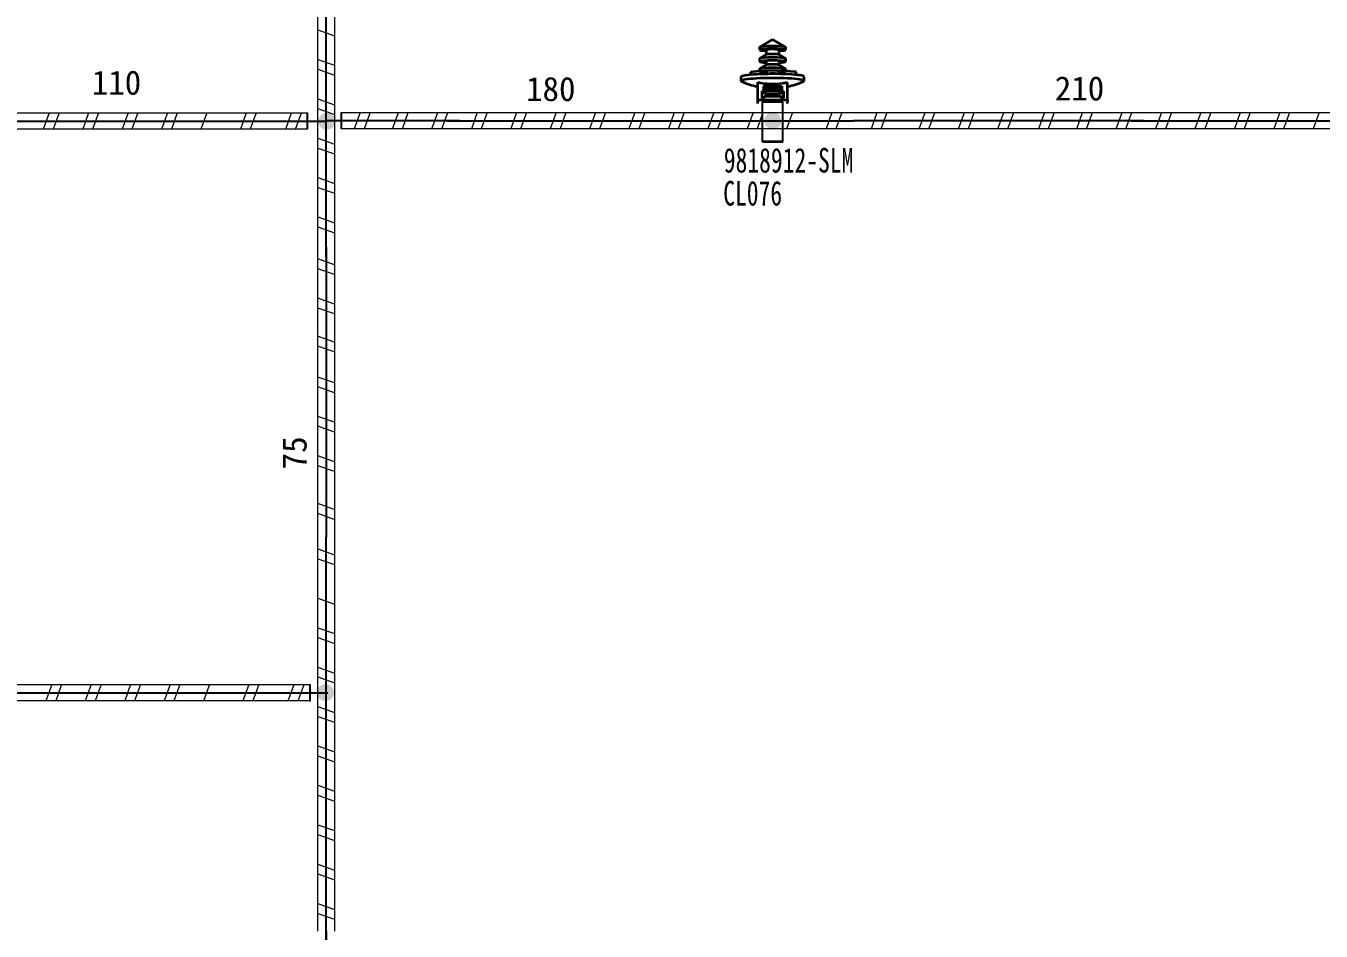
# Model space of a CAD drawing. Header units: millimetres. Extents: x 17 to 3784, y 12 to 1382.
# Drawn here: x 1144.3 to 1221.7, y 711.2 to 765.3 of the extents above; entities that cross this region are included whole.
import ezdxf

# ---------------------------------------------------------------- set-up
doc = ezdxf.new("R2010")
doc.units = ezdxf.units.MM
doc.layers.add('ENT', color=7, linetype='Continuous', lineweight=18)
doc.layers.add('粗实线层', color=7, linetype='Continuous', lineweight=35)
doc.styles.add('FangSong_GB2312_Style', font='simfang.ttf')
doc.styles.add('foton', font='', dxfattribs={"width": 0.7})
doc.styles.get('foton').set_extended_font_data('宋体')

msp = doc.modelspace()

# ---------------------------------------------------------------- hatches: boundary and pattern name
h = msp.add_hatch(color=0)
edge = h.paths.add_edge_path(flags=0)
edge.add_arc((1162.287, 759.571), 0.507, 180, 540)
h = msp.add_hatch(color=0)
edge = h.paths.add_edge_path(flags=0)
edge.add_arc((1188.932, 759.603), 0.507, 180, 540)
h = msp.add_hatch(color=0)
edge = h.paths.add_edge_path(flags=0)
edge.add_arc((1162.215, 725.431), 0.507, 180, 540)

# ---------------------------------------------------------------- linework, layer by layer
at = {"color": 0, "lineweight": 35, "ltscale": 0.017883}
for p, q in [((1188.145, 763.996), (1188.145, 763.838)), ((1189.695, 763.996), (1189.695, 763.838))]:
    msp.add_line(p, q, dxfattribs=at)
at = {"color": 0, "lineweight": 35, "ltscale": 0.10061}
msp.add_line((1188.92, 764.46), (1188.153, 764.006), dxfattribs=at)
at = {"color": 0, "lineweight": 35, "ltscale": 0.032245}
for p, q in [((1188.539, 763.838), (1188.539, 763.552)), ((1189.301, 763.838), (1189.301, 763.552))]:
    msp.add_line(p, q, dxfattribs=at)
at = {"color": 0, "lineweight": 35, "ltscale": 0.100609}
msp.add_line((1188.92, 764.46), (1189.687, 764.006), dxfattribs=at)
at = {"color": 0, "lineweight": 35, "ltscale": 0.019769}
for p, q in [((1188.145, 763.313), (1188.145, 763.138)), ((1189.695, 763.313), (1189.695, 763.138))]:
    msp.add_line(p, q, dxfattribs=at)
at = {"color": 0, "lineweight": 35, "ltscale": 0.051179}
for p, q in [((1188.543, 763.554), (1188.153, 763.323)), ((1189.297, 763.554), (1189.687, 763.323))]:
    msp.add_line(p, q, dxfattribs=at)
at = {"color": 0, "lineweight": 35, "ltscale": 0.029858}
for p, q in [((1188.539, 763.197), (1188.539, 762.933)), ((1189.301, 763.197), (1189.301, 762.933))]:
    msp.add_line(p, q, dxfattribs=at)
at = {"color": 0, "lineweight": 35, "ltscale": 0.027679}
for p, q in [((1187.037, 761.987), (1187.037, 762.233)), ((1190.803, 761.987), (1190.803, 762.233))]:
    msp.add_line(p, q, dxfattribs=at)
at = {"color": 0, "lineweight": 35, "ltscale": 0.018536}
msp.add_line((1188.145, 762.694), (1188.145, 762.53), dxfattribs=at)
at = {"color": 0, "lineweight": 35, "ltscale": 0.051178}
msp.add_line((1188.543, 762.935), (1188.153, 762.704), dxfattribs=at)
at = {"color": 0, "lineweight": 35, "ltscale": 0.02207}
for p, q in [((1188.539, 762.589), (1188.539, 762.393)), ((1189.301, 762.589), (1189.301, 762.393))]:
    msp.add_line(p, q, dxfattribs=at)
at = {"color": 0, "lineweight": 35, "ltscale": 0.051177}
msp.add_line((1189.297, 762.935), (1189.687, 762.704), dxfattribs=at)
at = {"color": 0, "lineweight": 35, "ltscale": 0.01853}
msp.add_line((1189.695, 762.694), (1189.695, 762.53), dxfattribs=at)
at = {"color": 0, "lineweight": 35, "ltscale": 0.113794}
msp.add_line((1188.03, 761.642), (1188.03, 760.634), dxfattribs=at)
at = {"color": 0, "lineweight": 35, "ltscale": 0.120856}
for p, q in [((1188.038, 760.827), (1188.038, 761.898)), ((1189.81, 760.827), (1189.81, 761.897))]:
    msp.add_line(p, q, dxfattribs=at)
at = {"color": 0, "lineweight": 35, "ltscale": 0.032379}
msp.add_line((1188.371, 761.666), (1188.371, 761.379), dxfattribs=at)
at = {"color": 0, "lineweight": 35, "ltscale": 0.124999}
msp.add_line((1188.371, 761.666), (1189.478, 761.665), dxfattribs=at)
at = {"color": 0, "lineweight": 35, "ltscale": 0.012045}
msp.add_line((1188.371, 761.473), (1188.477, 761.473), dxfattribs=at)
at = {"color": 0, "lineweight": 35, "ltscale": 0.004356}
msp.add_line((1188.478, 761.588), (1188.476, 761.55), dxfattribs=at)
at = {"color": 0, "lineweight": 35, "ltscale": 0.023842}
msp.add_line((1188.476, 761.55), (1188.479, 761.339), dxfattribs=at)
at = {"color": 0, "lineweight": 35, "ltscale": 0.1}
for p, q in [((1189.364, 761.588), (1188.478, 761.588)), ((1189.367, 761.194), (1188.481, 761.194))]:
    msp.add_line(p, q, dxfattribs=at)
at = {"color": 0, "lineweight": 35, "ltscale": 0.010273}
msp.add_line((1188.479, 761.497), (1188.478, 761.588), dxfattribs=at)
at = {"color": 0, "lineweight": 35, "ltscale": 0.001513}
msp.add_line((1188.482, 761.504), (1188.48, 761.491), dxfattribs=at)
at = {"color": 0, "lineweight": 35, "ltscale": 0.099998}
for p, q in [((1189.368, 761.504), (1188.482, 761.504)), ((1189.368, 761.394), (1188.482, 761.394))]:
    msp.add_line(p, q, dxfattribs=at)
at = {"color": 0, "lineweight": 35, "ltscale": 0.012451}
for p, q in [((1188.482, 761.394), (1188.482, 761.504)), ((1189.368, 761.394), (1189.368, 761.504)), ((1188.415, 760.96), (1188.415, 761.07)), ((1189.434, 760.959), (1189.434, 761.069))]:
    msp.add_line(p, q, dxfattribs=at)
at = {"color": 0, "lineweight": 35, "ltscale": 0.009468}
msp.add_line((1189.365, 761.504), (1189.364, 761.588), dxfattribs=at)
at = {"color": 0, "lineweight": 35, "ltscale": 0.01149}
msp.add_line((1189.368, 761.472), (1189.47, 761.472), dxfattribs=at)
at = {"color": 0, "lineweight": 35, "ltscale": 0.021804}
for p, q in [((1189.47, 761.472), (1189.478, 761.665)), ((1188.038, 760.827), (1188.03, 760.634)), ((1188.362, 761.186), (1188.371, 761.379)), ((1189.47, 761.185), (1189.478, 761.378)), ((1189.558, 761.185), (1189.567, 761.378)), ((1189.81, 760.827), (1189.802, 760.634))]:
    msp.add_line(p, q, dxfattribs=at)
at = {"color": 0, "lineweight": 35, "ltscale": 0.032373}
for p, q in [((1189.47, 761.472), (1189.47, 761.185)), ((1189.478, 761.665), (1189.478, 761.378))]:
    msp.add_line(p, q, dxfattribs=at)
at = {"color": 0, "lineweight": 35, "ltscale": 0.199999}
msp.add_line((1189.81, 760.827), (1188.038, 760.827), dxfattribs=at)
at = {"color": 0, "lineweight": 35, "ltscale": 0.047321}
for p, q in [((1188.282, 761.379), (1188.282, 760.96)), ((1189.567, 761.378), (1189.567, 760.959))]:
    msp.add_line(p, q, dxfattribs=at)
at = {"color": 0, "lineweight": 35, "ltscale": 0.010001}
for p, q in [((1188.371, 761.379), (1188.282, 761.379)), ((1189.567, 761.378), (1189.478, 761.378))]:
    msp.add_line(p, q, dxfattribs=at)
at = {"color": 0, "lineweight": 35, "ltscale": 0.009064}
msp.add_line((1188.362, 761.186), (1188.282, 761.186), dxfattribs=at)
at = {"color": 0, "lineweight": 35, "ltscale": 0.015}
msp.add_line((1188.282, 760.96), (1188.415, 760.96), dxfattribs=at)
at = {"color": 0}
for p, q in [((1188.311, 758.35), (1188.312, 760.74)), ((1189.534, 758.35), (1189.53, 760.74))]:
    msp.add_line(p, q, dxfattribs=at)
at = {"color": 0, "lineweight": 35, "ltscale": 0.137499}
for p, q in [((1189.53, 760.74), (1188.312, 760.74)), ((1189.534, 758.35), (1188.311, 758.35))]:
    msp.add_line(p, q, dxfattribs=at)
at = {"color": 0, "lineweight": 35, "ltscale": 0.012463}
msp.add_line((1188.41, 760.96), (1188.415, 761.07), dxfattribs=at)
at = {"color": 0, "lineweight": 35, "ltscale": 0.114999}
msp.add_line((1188.415, 761.07), (1189.434, 761.069), dxfattribs=at)
at = {"color": 0, "lineweight": 35, "ltscale": 0.002853}
msp.add_line((1188.479, 761.33), (1188.48, 761.356), dxfattribs=at)
at = {"color": 0, "lineweight": 35, "ltscale": 0.018183}
msp.add_line((1188.48, 761.356), (1188.481, 761.194), dxfattribs=at)
at = {"color": 0, "lineweight": 35, "ltscale": 0.002181}
for p, q in [((1188.481, 761.375), (1188.482, 761.394)), ((1189.367, 761.375), (1189.368, 761.394))]:
    msp.add_line(p, q, dxfattribs=at)
at = {"color": 0, "lineweight": 35, "ltscale": 0.019922}
for p, q in [((1188.481, 761.198), (1188.481, 761.375)), ((1189.367, 761.198), (1189.367, 761.375))]:
    msp.add_line(p, q, dxfattribs=at)
at = {"color": 0, "lineweight": 35, "ltscale": 0.099999}
for p, q in [((1189.367, 761.375), (1188.481, 761.375)), ((1189.367, 761.198), (1188.481, 761.198))]:
    msp.add_line(p, q, dxfattribs=at)
at = {"color": 0, "lineweight": 35, "ltscale": 0.000439867}
msp.add_line((1188.481, 761.194), (1188.481, 761.198), dxfattribs=at)
at = {"color": 0, "lineweight": 35, "ltscale": 0.000439834}
msp.add_line((1189.367, 761.194), (1189.367, 761.198), dxfattribs=at)
at = {"color": 0, "lineweight": 35, "ltscale": 0.014999}
msp.add_line((1189.434, 760.959), (1189.567, 760.959), dxfattribs=at)
at = {"color": 0, "lineweight": 35, "ltscale": 0.01}
msp.add_line((1189.558, 761.185), (1189.47, 761.185), dxfattribs=at)
at = {"color": 0, "lineweight": 35, "ltscale": 0.025537}
msp.add_line((1189.558, 761.185), (1189.558, 760.959), dxfattribs=at)
for p, q in [((1161.118, 760.073), (1161.118, 759.096)), ((1163.152, 760.11), (1163.152, 759.121)), ((1161.285, 725.919), (1161.285, 724.906))]:
    msp.add_line(p, q)
at = {"color": 7, "linetype": 'Continuous', "lineweight": 25}
for points in [[(1162.252, 751.451), (1162.252, 778.074)], [(1134.476, 759.582), (1162.23, 759.582)], [(1170.225, 759.606), (1162.31, 759.606)], [(1169.466, 759.606), (1193.762, 759.606)], [(1211.102, 759.606), (1193.762, 759.606)], [(1210.345, 759.604), (1234.641, 759.604)], [(1162.252, 752.064), (1162.252, 734.724)], [(1162.252, 710.428), (1162.252, 734.724)], [(1134.63, 725.42), (1162.359, 725.42)], [(1162.25, 711.185), (1162.25, 693.845)]]:
    msp.add_lwpolyline(points, dxfattribs=at)
at = {"color": 7, "linetype": 'Continuous', "lineweight": 13}
for points in [[(1162.252, 775.748), (1162.252, 752.237)], [(1158.772, 759.582), (1135.262, 759.582)], [(1170.217, 759.606), (1163.123, 759.606)], [(1193.762, 759.606), (1170.251, 759.606)], [(1211.093, 759.606), (1193.762, 759.606)], [(1234.641, 759.604), (1211.13, 759.604)], [(1162.252, 752.055), (1162.252, 734.724)], [(1162.252, 734.724), (1162.252, 711.213)], [(1158.926, 725.42), (1135.416, 725.42)]]:
    msp.add_lwpolyline(points, dxfattribs=at)
at = {"color": 7, "linetype": 'Continuous', "lineweight": 0}
for points in [[(1161.763, 763.976), (1161.762, 766.33)], [(1162.742, 766.33), (1162.743, 763.976)], [(1161.762, 765.035), (1162.743, 764.682)], [(1161.763, 761.621), (1161.762, 763.976)], [(1162.742, 763.976), (1162.743, 761.621)], [(1161.762, 763.27), (1162.743, 762.916)], [(1161.762, 762.681), (1162.743, 762.328)], [(1161.763, 759.267), (1161.762, 761.621)], [(1162.742, 761.621), (1162.743, 759.267)], [(1161.762, 760.915), (1162.743, 760.562)], [(1142.292, 760.072), (1144.646, 760.073)], [(1144.646, 760.072), (1147.001, 760.073)], [(1145.706, 760.073), (1145.353, 759.092)], [(1146.294, 760.073), (1145.941, 759.092)], [(1147.001, 760.072), (1149.355, 760.073)], [(1148.06, 760.073), (1147.707, 759.092)], [(1148.649, 760.073), (1148.295, 759.092)], [(1149.355, 760.072), (1151.709, 760.073)], [(1150.414, 760.073), (1150.061, 759.092)], [(1151.003, 760.073), (1150.65, 759.092)], [(1151.709, 760.072), (1154.064, 760.073)], [(1152.769, 760.073), (1152.416, 759.092)], [(1153.357, 760.073), (1153.004, 759.092)], [(1154.064, 760.072), (1156.418, 760.073)], [(1155.123, 760.073), (1154.77, 759.092)], [(1156.418, 760.072), (1158.772, 760.073)], [(1157.477, 760.073), (1157.124, 759.092)], [(1158.066, 760.073), (1157.714, 759.092)], [(1158.772, 760.073), (1161.127, 760.073)], [(1159.832, 759.104), (1160.186, 760.085)], [(1160.421, 759.104), (1160.774, 760.085)], [(1161.762, 760.327), (1162.743, 759.973)], [(1163.156, 760.097), (1165.51, 760.097)], [(1163.95, 759.135), (1164.303, 760.116)], [(1164.539, 759.135), (1164.892, 760.116)], [(1165.51, 760.097), (1167.865, 760.097)], [(1166.217, 759.116), (1166.57, 760.097)], [(1166.805, 759.116), (1167.159, 760.097)], [(1167.865, 760.097), (1170.219, 760.097)], [(1168.571, 759.116), (1168.924, 760.097)], [(1169.16, 759.116), (1169.513, 760.097)], [(1170.218, 760.096), (1172.573, 760.097)], [(1171.278, 760.097), (1170.925, 759.116)], [(1171.866, 760.097), (1171.513, 759.116)], [(1172.573, 760.096), (1174.927, 760.097)], [(1173.632, 760.097), (1173.279, 759.116)], [(1174.221, 760.097), (1173.868, 759.116)], [(1174.927, 760.096), (1177.281, 760.097)], [(1175.987, 760.097), (1175.633, 759.116)], [(1176.575, 760.097), (1176.222, 759.116)], [(1177.281, 760.096), (1179.636, 760.097)], [(1178.341, 760.097), (1177.988, 759.116)], [(1178.93, 760.097), (1178.576, 759.116)], [(1179.636, 760.096), (1181.99, 760.097)], [(1180.695, 760.097), (1180.342, 759.116)], [(1181.284, 760.097), (1180.931, 759.116)], [(1181.99, 760.096), (1184.345, 760.097)], [(1183.05, 760.097), (1182.696, 759.116)], [(1183.638, 760.097), (1183.285, 759.116)], [(1184.345, 760.096), (1186.699, 760.097)], [(1185.404, 760.097), (1185.051, 759.116)], [(1185.993, 760.097), (1185.639, 759.116)], [(1186.699, 760.096), (1189.053, 760.097)], [(1187.758, 760.097), (1187.405, 759.116)], [(1188.347, 760.097), (1187.994, 759.116)], [(1189.053, 760.096), (1191.408, 760.097)], [(1190.113, 760.097), (1189.76, 759.116)], [(1191.408, 760.096), (1193.762, 760.097)], [(1192.467, 760.097), (1192.114, 759.116)], [(1193.056, 760.097), (1192.704, 759.116)], [(1193.762, 760.097), (1196.116, 760.097)], [(1194.822, 759.128), (1195.175, 760.109)], [(1195.411, 759.128), (1195.764, 760.109)], [(1195.962, 760.097), (1199.324, 760.097)], [(1197.676, 759.116), (1198.029, 760.097)], [(1198.265, 759.116), (1198.618, 760.097)], [(1199.324, 760.097), (1201.678, 760.097)], [(1200.03, 759.116), (1200.384, 760.097)], [(1200.619, 759.116), (1200.972, 760.097)], [(1201.678, 760.097), (1204.033, 760.097)], [(1202.385, 759.116), (1202.738, 760.097)], [(1202.973, 759.116), (1203.327, 760.097)], [(1204.033, 760.097), (1206.387, 760.097)], [(1204.827, 759.135), (1205.18, 760.116)], [(1205.415, 759.135), (1205.768, 760.116)], [(1206.387, 760.097), (1208.742, 760.097)], [(1207.093, 759.116), (1207.447, 760.097)], [(1207.682, 759.116), (1208.035, 760.097)], [(1208.742, 760.097), (1211.096, 760.097)], [(1209.448, 759.116), (1209.801, 760.097)], [(1210.036, 759.116), (1210.39, 760.097)], [(1211.098, 760.093), (1213.452, 760.094)], [(1212.157, 760.094), (1211.804, 759.113)], [(1212.746, 760.094), (1212.392, 759.113)], [(1213.452, 760.093), (1215.806, 760.094)], [(1214.511, 760.094), (1214.158, 759.113)], [(1215.1, 760.094), (1214.747, 759.113)], [(1215.806, 760.093), (1218.161, 760.094)], [(1216.866, 760.094), (1216.513, 759.113)], [(1217.454, 760.094), (1217.101, 759.113)], [(1218.161, 760.093), (1220.515, 760.094)], [(1219.22, 760.094), (1218.867, 759.113)], [(1219.809, 760.094), (1219.455, 759.113)], [(1220.515, 760.093), (1222.869, 760.094)], [(1221.574, 760.094), (1221.221, 759.113)], [(1161.763, 756.913), (1161.762, 759.267)], [(1162.742, 759.267), (1162.743, 756.913)], [(1165.51, 759.116), (1163.156, 759.116)], [(1167.865, 759.116), (1165.51, 759.116)], [(1170.219, 759.116), (1167.865, 759.116)], [(1172.573, 759.117), (1170.218, 759.116)], [(1174.927, 759.117), (1172.573, 759.116)], [(1177.281, 759.117), (1174.927, 759.116)], [(1179.636, 759.117), (1177.281, 759.116)], [(1181.99, 759.117), (1179.636, 759.116)], [(1184.345, 759.117), (1181.99, 759.116)], [(1186.699, 759.117), (1184.345, 759.116)], [(1189.053, 759.117), (1186.699, 759.116)], [(1191.408, 759.117), (1189.053, 759.116)], [(1193.762, 759.117), (1191.408, 759.116)], [(1196.116, 759.116), (1193.762, 759.116)], [(1199.324, 759.116), (1195.881, 759.116)], [(1201.678, 759.116), (1199.324, 759.116)], [(1204.033, 759.116), (1201.678, 759.116)], [(1206.387, 759.116), (1204.033, 759.116)], [(1208.742, 759.116), (1206.387, 759.116)], [(1211.096, 759.116), (1208.742, 759.116)], [(1213.452, 759.115), (1211.098, 759.113)], [(1215.806, 759.115), (1213.452, 759.113)], [(1218.161, 759.115), (1215.806, 759.113)], [(1220.515, 759.115), (1218.161, 759.113)], [(1222.869, 759.115), (1220.515, 759.113)], [(1144.646, 759.093), (1142.292, 759.092)], [(1147.001, 759.093), (1144.646, 759.092)], [(1149.355, 759.093), (1147.001, 759.092)], [(1151.709, 759.093), (1149.355, 759.092)], [(1154.064, 759.093), (1151.709, 759.092)], [(1156.418, 759.093), (1154.064, 759.092)], [(1158.772, 759.093), (1156.418, 759.092)], [(1161.127, 759.092), (1158.772, 759.092)], [(1161.762, 758.561), (1162.743, 758.208)], [(1161.762, 757.972), (1162.743, 757.619)], [(1161.763, 754.558), (1161.762, 756.913)], [(1162.742, 756.913), (1162.743, 754.558)], [(1161.762, 756.206), (1162.743, 755.853)], [(1161.762, 755.618), (1162.743, 755.265)], [(1161.763, 752.204), (1161.762, 754.558)], [(1162.742, 754.558), (1162.743, 752.204)], [(1161.762, 753.852), (1162.743, 753.499)], [(1161.762, 753.264), (1162.743, 752.91)], [(1161.762, 749.703), (1161.762, 752.601)], [(1162.743, 752.343), (1162.743, 749.703)], [(1162.743, 750.998), (1161.762, 751.351)], [(1162.743, 750.41), (1161.762, 750.763)], [(1161.762, 747.349), (1161.762, 749.703)], [(1162.743, 749.703), (1162.743, 747.349)], [(1162.743, 748.644), (1161.762, 748.997)], [(1162.743, 748.055), (1161.762, 748.408)], [(1162.723, 746.377), (1161.742, 746.73)], [(1161.762, 744.995), (1161.762, 747.349)], [(1162.743, 747.349), (1162.743, 744.995)], [(1162.723, 745.789), (1161.742, 746.142)], [(1161.762, 742.64), (1161.762, 744.995)], [(1162.743, 744.995), (1162.743, 742.64)], [(1162.743, 743.935), (1161.762, 744.288)], [(1162.743, 743.347), (1161.762, 743.7)], [(1161.762, 740.286), (1161.762, 742.64)], [(1162.743, 742.64), (1162.743, 740.286)], [(1162.743, 741.581), (1161.762, 741.934)], [(1162.743, 740.992), (1161.762, 741.345)], [(1161.762, 736.924), (1161.762, 740.286)], [(1162.743, 740.286), (1162.743, 736.843)], [(1162.743, 739.226), (1161.762, 739.58)], [(1162.743, 738.638), (1161.762, 738.991)], [(1162.731, 736.372), (1161.75, 736.726)], [(1161.762, 734.724), (1161.762, 737.078)], [(1162.743, 737.078), (1162.743, 734.724)], [(1162.731, 735.784), (1161.75, 736.137)], [(1161.763, 732.369), (1161.762, 734.724)], [(1162.741, 734.724), (1162.743, 732.369)], [(1161.762, 734.017), (1162.743, 733.666)], [(1161.762, 733.429), (1162.743, 733.076)], [(1161.763, 730.015), (1161.762, 732.369)], [(1162.741, 732.369), (1162.743, 730.015)], [(1161.762, 731.075), (1162.743, 730.721)], [(1161.763, 727.661), (1161.762, 730.015)], [(1162.741, 730.015), (1162.743, 727.661)], [(1161.762, 729.309), (1162.743, 728.956)], [(1161.762, 728.72), (1162.743, 728.367)], [(1161.763, 725.306), (1161.762, 727.661)], [(1162.741, 727.661), (1162.743, 725.306)], [(1161.762, 726.954), (1162.743, 726.601)], [(1142.446, 725.91), (1144.8, 725.911)], [(1144.8, 725.91), (1147.154, 725.911)], [(1145.86, 725.911), (1145.506, 724.93)], [(1146.448, 725.911), (1146.095, 724.93)], [(1147.154, 725.91), (1149.509, 725.911)], [(1148.214, 725.911), (1147.861, 724.93)], [(1148.803, 725.911), (1148.449, 724.93)], [(1149.509, 725.91), (1151.863, 725.911)], [(1150.568, 725.911), (1150.215, 724.93)], [(1151.157, 725.911), (1150.804, 724.93)], [(1151.863, 725.91), (1154.218, 725.911)], [(1152.923, 725.911), (1152.569, 724.93)], [(1153.511, 725.911), (1153.158, 724.93)], [(1154.218, 725.91), (1156.572, 725.911)], [(1155.277, 725.911), (1154.924, 724.93)], [(1156.572, 725.91), (1158.926, 725.911)], [(1157.631, 725.911), (1157.278, 724.93)], [(1158.22, 725.911), (1157.868, 724.93)], [(1158.926, 725.911), (1161.281, 725.911)], [(1159.986, 724.942), (1160.339, 725.923)], [(1160.575, 724.942), (1160.928, 725.923)], [(1161.762, 726.366), (1162.743, 726.013)], [(1161.763, 722.952), (1161.762, 725.306)], [(1162.741, 725.306), (1162.743, 722.952)], [(1144.8, 724.931), (1142.446, 724.93)], [(1147.154, 724.931), (1144.8, 724.93)], [(1149.509, 724.931), (1147.154, 724.93)], [(1151.863, 724.931), (1149.509, 724.93)], [(1154.218, 724.931), (1151.863, 724.93)], [(1156.572, 724.931), (1154.218, 724.93)], [(1158.926, 724.931), (1156.572, 724.93)], [(1161.281, 724.93), (1158.926, 724.93)], [(1161.762, 724.6), (1162.743, 724.247)], [(1161.762, 724.011), (1162.743, 723.658)], [(1161.763, 720.598), (1161.762, 722.952)], [(1162.741, 722.952), (1162.743, 720.598)], [(1161.762, 722.246), (1162.743, 721.893)], [(1161.762, 721.657), (1162.743, 721.304)], [(1161.763, 718.243), (1161.762, 720.598)], [(1162.741, 720.598), (1162.743, 718.243)], [(1161.762, 719.891), (1162.743, 719.538)], [(1161.762, 719.303), (1162.743, 718.95)], [(1161.763, 715.889), (1161.762, 718.243)], [(1162.741, 718.243), (1162.743, 715.889)], [(1161.762, 717.537), (1162.743, 717.184)], [(1161.762, 716.948), (1162.743, 716.595)], [(1161.763, 713.535), (1161.762, 715.889)], [(1162.741, 715.889), (1162.743, 713.535)], [(1161.762, 715.183), (1162.743, 714.829)], [(1161.762, 714.594), (1162.743, 714.241)], [(1161.763, 711.18), (1161.762, 713.535)], [(1162.741, 713.535), (1162.743, 711.18)], [(1161.762, 712.828), (1162.743, 712.475)], [(1161.762, 712.24), (1162.743, 711.887)]]:
    msp.add_lwpolyline(points, dxfattribs=at)
at = {"color": 0, "lineweight": 35}
msp.add_lwpolyline([(1188.033, 761.642), (1188.033, 761.642), (1188.033, 761.643), (1188.034, 761.65), (1188.038, 761.898)], dxfattribs=at)
for centre, radius, start, end in [((1188.92, 765.982), 4.43, 245.32043, 258.44492), ((1188.926, 766.111), 4.305, 258.10641, 278.06008), ((1188.926, 766.109), 4.303, 278.06077, 281.8594), ((1188.92, 765.982), 4.43, 281.59256, 294.68064)]:
    msp.add_arc(centre, radius, start, end, dxfattribs=at)
for centre, major_axis, ratio, start_param, end_param in [((1188.92, 763.996), (0.775, 0), 0.087133, 2.995504, 3.141552), ((1188.92, 763.838), (0.775, 0), 0.087133, 6.283145, 9.424737), ((1188.92, 763.838), (0.775, 0), 0.087133, 3.141552, 4.198784), ((1188.92, 763.996), (0.775, 0), 0.087133, 0.14609, 2.995504), ((1188.92, 763.838), (0.381, 0), 0.087133, 1.067052, 3.141552), ((1188.92, 763.838), (0.381, 0), 0.087133, 6.283145, 7.350238), ((1188.92, 763.838), (0.775, 0), 0.087133, 5.225993, 6.283145), ((1188.92, 763.996), (0.775, 0), 0.087133, 6.283145, 6.429275), ((1188.92, 763.313), (0.775, 0), 0.087133, 2.995504, 3.141552), ((1188.92, 763.138), (0.775, 0), 0.087133, 2.995504, 3.141552), ((1188.92, 763.138), (0.775, 0), 0.087133, 3.141552, 4.198784), ((1188.92, 763.313), (0.775, 0), 0.087133, 0.14609, 2.995504), ((1188.92, 763.138), (0.775, 0), 0.087133, 0.14609, 2.995504), ((1188.92, 763.55), (0.381, 0), 0.087133, 0.14609, 2.995504), ((1188.92, 763.138), (0.775, 0), 0.087133, 5.225993, 6.283145), ((1188.92, 763.313), (0.775, 0), 0.087133, 6.283145, 6.429275), ((1188.92, 763.138), (0.775, 0), 0.087133, 6.283145, 6.429275), ((1188.92, 762.233), (-1.883, 0), 0.087133, 4.208645, 6.279441), ((1188.92, 762.233), (1.883, 0), 0.087133, 3.137849, 3.141636), ((1188.92, 762.694), (0.775, 0), 0.087133, 2.995504, 3.141552), ((1188.92, 762.53), (0.775, 0), 0.087133, 2.995504, 3.141552), ((1188.92, 762.53), (0.775, 0), 0.087133, 3.141552, 4.198784), ((1188.92, 762.694), (0.775, 0), 0.087133, 0.14609, 2.995504), ((1188.92, 762.53), (0.775, 0), 0.087133, 0.14609, 2.995504), ((1188.92, 762.93), (0.381, 0), 0.087133, 0.14609, 2.995504), ((1188.92, 762.387), (0.381, 0), 0.087133, 0.183505, 2.958112), ((1188.92, 762.53), (0.775, 0), 0.087133, 5.225993, 6.283145), ((1188.92, 762.694), (0.775, 0), 0.087133, 6.283145, 6.429275), ((1188.92, 762.53), (0.775, 0), 0.087133, 6.283145, 6.429275), ((1188.92, 762.233), (1.883, 0), 0.087133, 0, 1.067052), ((1188.92, 761.987), (1.883, 0), 0.087133, 1.067052, 3.141614), ((1188.92, 761.987), (1.883, 0), 0.087133, 3.141614, 3.329066), ((1188.48, 761.713), (0, -0.221), 0.00373, 6.048679, 6.283185), ((1188.92, 761.987), (-1.883, 0), 0.087133, 3.141636, 4.208645), ((1188.92, 761.987), (-1.883, 0), 0.087133, 2.954112, 3.141636), ((1188.479, 761.551), (0, -0.221), 0.00373, 5.995159, 6.283185), ((1188.479, 761.551), (0, -0.221), 0.00373, 0, 0.087245)]:
    msp.add_ellipse(centre, major_axis=major_axis, ratio=ratio, start_param=start_param, end_param=end_param, dxfattribs=at)
at = {"layer": '粗实线层', "color": 0}
for p, q in [((1187.598, 762.507), (1187.598, 762.349)), ((1190.326, 762.342), (1190.326, 762.516))]:
    msp.add_line(p, q, dxfattribs=at)
msp.add_arc((1188.997, 751.739), 10.859, 82.96956, 97.40287, dxfattribs=at)

# ---------------------------------------------------------------- texts
at = {"color": 7, "linetype": 'Continuous', "style": 'FangSong_GB2312_Style'}
for s, p in [('110', (1148.25, 761.159)), ('180', (1174.194, 760.779)), ('210', (1205.783, 760.813))]:
    msp.add_text(s, height=1.4467, dxfattribs=at).set_placement(p)
msp.add_text('75', height=1.4467, rotation=90, dxfattribs=at).set_placement((1161.082, 738.772))
at = {"layer": 'ENT', "color": 0, "char_height": 1.47221, "width": 159.91709, "attachment_point": 1, "style": 'foton'}
for s, insert in [('{\\T1.004;9818912-SLM}', (1186.009, 757.978)), ('{\\T1.004;CL076}', (1185.974, 756.006))]:
    msp.add_mtext(s, dxfattribs=dict(at, insert=insert))

doc.saveas('drawing.dxf')
